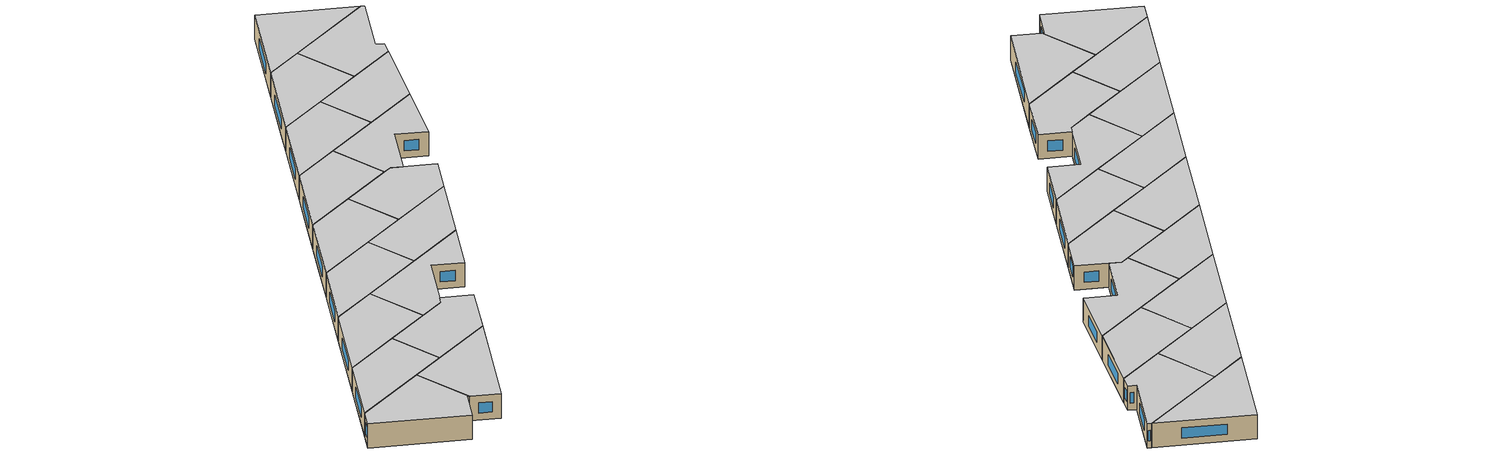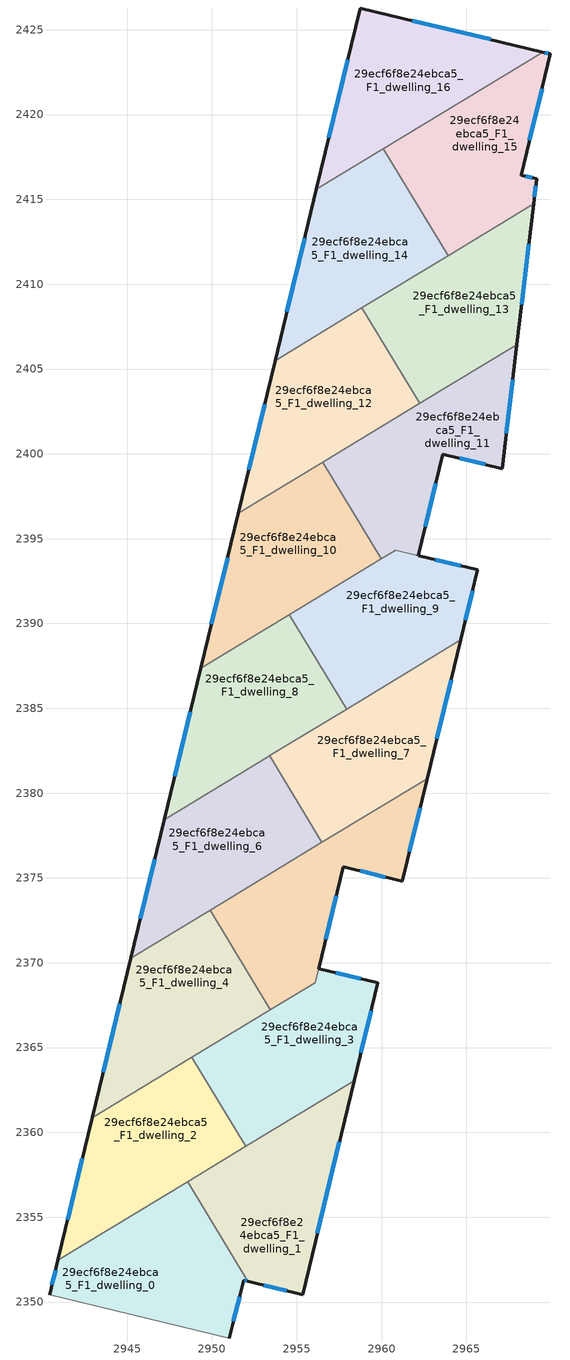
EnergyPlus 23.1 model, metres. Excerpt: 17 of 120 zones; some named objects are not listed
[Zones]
29ecf6f8e24ebca5_F1_dwelling_0
 floor to 29ecf6f8e24ebca5_F0_dwelling_0 (EU_floor_Construction): 2948.57,2357.09 2948.7,2356.86 2946.78,2348.9 2940.43,2350.44 2940.92,2352.45 z3
 floor to 29ecf6f8e24ebca5_F0_dwelling_1 (EU_floor_Construction): 2948.7,2356.86 2952.12,2351.23 2951.87,2351.29 2951.03,2347.88 2946.78,2348.9 z3
 wall outside (EU_wall_Construction): 2951.03,2347.88 2951.87,2351.29 2952.12,2351.22 / 2940.92,2352.45 2940.43,2350.44 z3:6
 wall to 29ecf6f8e24ebca5_F1_dwelling_1 (EU_wall_Construction): 2952.12,2351.22 2948.57,2357.09 z3:6
 wall adiabatic (EU_wall_Construction): 2940.43,2350.44 2951.03,2347.88 z3:6
 wall to 29ecf6f8e24ebca5_F1_dwelling_2 (EU_wall_Construction): 2948.57,2357.09 2940.92,2352.45 z3:6
 window (EU_Window_Construction): 2951.94,2351.27 2952.05,2351.24 / 2951.27,2348.85 2951.63,2350.31 / 2940.78,2351.87 2940.57,2351.01 z3.86:5.14
 ceiling to 29ecf6f8e24ebca5_F2_dwelling_0 (EU_floor_Construction): 2951.03,2347.88 2951.87,2351.29 2952.12,2351.22 2948.57,2357.09 2940.92,2352.45 2940.43,2350.44 z6
29ecf6f8e24ebca5_F1_dwelling_1
 floor to 29ecf6f8e24ebca5_F0_dwelling_1 (EU_floor_Construction): 2956.59,2355.59 2955.35,2350.44 2952.12,2351.23 2948.7,2356.86 2948.79,2357.22 2949.09,2357.4 z3
 floor to 29ecf6f8e24ebca5_F0_dwelling_3 (EU_floor_Construction): 2958.39,2363.04 2956.59,2355.59 2949.54,2357.29 2949.65,2357.74 z3
 floor to 29ecf6f8e24ebca5_F0_dwelling_2 (EU_floor_Construction): 2949.65,2357.74 2949.54,2357.29 2949.09,2357.4 z3
 floor to 29ecf6f8e24ebca5_F0_dwelling_0 (EU_floor_Construction): 2948.79,2357.22 2948.7,2356.86 2948.57,2357.09 z3
 wall outside (EU_wall_Construction): 2952.12,2351.22 2955.35,2350.44 2958.39,2363.04 z3:6
 wall to 29ecf6f8e24ebca5_F1_dwelling_3 (EU_wall_Construction): 2958.39,2363.04 2952,2359.17 z3:6
 wall to 29ecf6f8e24ebca5_F1_dwelling_2 (EU_wall_Construction): 2952,2359.17 2948.57,2357.09 z3:6
 window (EU_Window_Construction): 2953.04,2351 2954.42,2350.66 / 2956.22,2354.04 2957.52,2359.44 z3.86:5.14
 ceiling to 29ecf6f8e24ebca5_F2_dwelling_1 (EU_floor_Construction): 2955.35,2350.44 2958.39,2363.04 2948.57,2357.09 2952.12,2351.22 z6
29ecf6f8e24ebca5_F1_dwelling_10
 floor to 29ecf6f8e24ebca5_F0_dwelling_10 (EU_floor_Construction): 2957,2398.74 2958.31,2396.58 2957.24,2392.15 2954.3,2390.36 2950.3,2391.33 2951.55,2396.49 2955.76,2399.04 z3
 floor to 29ecf6f8e24ebca5_F0_dwelling_8 (EU_floor_Construction): 2954.3,2390.36 2949.35,2387.36 2950.3,2391.33 z3
 floor to 29ecf6f8e24ebca5_F0_dwelling_11 (EU_floor_Construction): 2958.31,2396.58 2959.99,2393.81 2957.24,2392.15 z3
 floor to 29ecf6f8e24ebca5_F0_dwelling_12 (EU_floor_Construction): 2956.54,2399.51 2957,2398.74 2955.76,2399.04 z3
 wall outside (EU_wall_Construction): 2951.55,2396.49 2949.34,2387.36 z3:6
 wall to 29ecf6f8e24ebca5_F1_dwelling_11 (EU_wall_Construction): 2959.99,2393.81 2956.54,2399.51 z3:6
 wall to 29ecf6f8e24ebca5_F1_dwelling_9 (EU_wall_Construction): 2954.57,2390.53 2959.99,2393.81 z3:6
 wall to 29ecf6f8e24ebca5_F1_dwelling_12 (EU_wall_Construction): 2956.54,2399.51 2951.55,2396.49 z3:6
 wall to 29ecf6f8e24ebca5_F1_dwelling_8 (EU_wall_Construction): 2949.34,2387.36 2954.57,2390.53 z3:6
 window (EU_Window_Construction): 2950.92,2393.88 2949.97,2389.97 z3.86:5.14
 ceiling to 29ecf6f8e24ebca5_F2_dwelling_10 (EU_floor_Construction): 2959.99,2393.81 2956.54,2399.51 2951.55,2396.49 2949.34,2387.36 z6
29ecf6f8e24ebca5_F1_dwelling_11
 floor to 29ecf6f8e24ebca5_F0_dwelling_13 (EU_floor_Construction): 2967.82,2405.14 2967.1,2399.13 2963.61,2399.98 2962.97,2397.3 2958.74,2398.32 2959.46,2401.28 2966.4,2405.49 z3
 floor to 29ecf6f8e24ebca5_F0_dwelling_11 (EU_floor_Construction): 2962.97,2397.3 2962.17,2394 2960.83,2394.32 2959.99,2393.81 2958.31,2396.58 2958.73,2398.32 z3
 floor to 29ecf6f8e24ebca5_F0_dwelling_15 (EU_floor_Construction): 2967.97,2406.44 2967.82,2405.14 2966.4,2405.49 z3
 floor to 29ecf6f8e24ebca5_F0_dwelling_12 (EU_floor_Construction): 2959.46,2401.28 2958.73,2398.32 2957,2398.74 2956.54,2399.51 z3
 floor to 29ecf6f8e24ebca5_F0_dwelling_10 (EU_floor_Construction): 2958.73,2398.32 2958.31,2396.58 2957,2398.74 z3
 wall outside (EU_wall_Construction): 2962.17,2394 2963.61,2399.98 2967.1,2399.13 2967.97,2406.44 z3:6
 wall to 29ecf6f8e24ebca5_F1_dwelling_9 (EU_wall_Construction): 2960.83,2394.32 2962.17,2394 / 2959.99,2393.81 2960.82,2394.32 z3:6
 wall to 29ecf6f8e24ebca5_F1_dwelling_13 (EU_wall_Construction): 2967.97,2406.44 2962.26,2402.98 z3:6
 wall to 29ecf6f8e24ebca5_F1_dwelling_12 (EU_wall_Construction): 2962.26,2402.98 2956.54,2399.51 z3:6
 window (EU_Window_Construction): 2967.35,2401.22 2967.72,2404.36 / 2964.61,2399.74 2966.1,2399.38 / 2962.58,2395.71 2963.2,2398.27 z3.86:5.14
 ceiling to 29ecf6f8e24ebca5_F2_dwelling_11 (EU_floor_Construction): 2967.1,2399.13 2967.97,2406.44 2956.54,2399.51 2959.99,2393.81 2960.83,2394.32 2962.17,2394 2963.61,2399.98 z6
29ecf6f8e24ebca5_F1_dwelling_12
 floor to 29ecf6f8e24ebca5_F0_dwelling_12 (EU_floor_Construction): 2959.76,2407.09 2960.55,2405.8 2959.46,2401.28 2955.76,2399.04 2952.36,2399.86 2953.72,2405.5 2957.32,2407.68 z3
 floor to 29ecf6f8e24ebca5_F0_dwelling_10 (EU_floor_Construction): 2955.76,2399.04 2951.55,2396.49 2952.36,2399.86 z3
 floor to 29ecf6f8e24ebca5_F0_dwelling_14 (EU_floor_Construction): 2958.85,2408.6 2959.76,2407.09 2957.32,2407.68 z3
 floor to 29ecf6f8e24ebca5_F0_dwelling_13 (EU_floor_Construction): 2960.55,2405.8 2962.26,2402.98 2959.46,2401.28 z3
 wall outside (EU_wall_Construction): 2953.72,2405.5 2951.55,2396.49 z3:6
 wall to 29ecf6f8e24ebca5_F1_dwelling_13 (EU_wall_Construction): 2962.26,2402.98 2958.85,2408.6 z3:6
 wall to 29ecf6f8e24ebca5_F1_dwelling_14 (EU_wall_Construction): 2958.85,2408.6 2953.72,2405.5 z3:6
 window (EU_Window_Construction): 2953.1,2402.92 2952.17,2399.06 z3.86:5.14
 ceiling to 29ecf6f8e24ebca5_F2_dwelling_12 (EU_floor_Construction): 2962.26,2402.98 2958.85,2408.6 2953.72,2405.5 2951.55,2396.49 z6
29ecf6f8e24ebca5_F1_dwelling_13
 floor to 29ecf6f8e24ebca5_F0_dwelling_15 (EU_floor_Construction): 2968.85,2413.81 2967.97,2406.44 2966.4,2405.49 2960.87,2406.82 2961.72,2410.35 2967.84,2414.06 z3
 floor to 29ecf6f8e24ebca5_F0_dwelling_13 (EU_floor_Construction): 2966.4,2405.49 2962.26,2402.98 2960.55,2405.8 2960.8,2406.84 z3
 floor to 29ecf6f8e24ebca5_F0_dwelling_17 (EU_floor_Construction): 2968.96,2414.74 2968.85,2413.81 2967.84,2414.06 z3
 floor to 29ecf6f8e24ebca5_F0_dwelling_14 (EU_floor_Construction): 2961.72,2410.35 2960.87,2406.82 2959.76,2407.09 2958.85,2408.6 z3
 floor to 29ecf6f8e24ebca5_F0_dwelling_12 (EU_floor_Construction): 2960.8,2406.84 2960.55,2405.8 2959.76,2407.09 z3
 wall outside (EU_wall_Construction): 2967.97,2406.44 2968.96,2414.74 z3:6
 wall to 29ecf6f8e24ebca5_F1_dwelling_15 (EU_wall_Construction): 2968.96,2414.74 2963.92,2411.68 z3:6
 wall to 29ecf6f8e24ebca5_F1_dwelling_14 (EU_wall_Construction): 2963.92,2411.68 2958.85,2408.6 z3:6
 window (EU_Window_Construction): 2968.25,2408.81 2968.68,2412.37 z3.86:5.14
 ceiling to 29ecf6f8e24ebca5_F2_dwelling_13 (EU_floor_Construction): 2967.97,2406.44 2968.96,2414.74 2958.85,2408.6 2962.26,2402.98 z6
29ecf6f8e24ebca5_F1_dwelling_14
 floor to 29ecf6f8e24ebca5_F0_dwelling_14 (EU_floor_Construction): 2961.56,2415.57 2962.58,2413.89 2961.72,2410.35 2957.32,2407.68 2954.42,2408.38 2956.16,2415.59 2957.67,2416.51 z3
 floor to 29ecf6f8e24ebca5_F0_dwelling_16 (EU_floor_Construction): 2960.1,2417.98 2961.56,2415.57 2957.67,2416.51 z3
 floor to 29ecf6f8e24ebca5_F0_dwelling_12 (EU_floor_Construction): 2957.32,2407.68 2953.72,2405.5 2954.42,2408.38 z3
 floor to 29ecf6f8e24ebca5_F0_dwelling_15 (EU_floor_Construction): 2962.58,2413.89 2963.92,2411.68 2961.72,2410.35 z3
 wall outside (EU_wall_Construction): 2956.16,2415.59 2953.72,2405.5 z3:6
 wall to 29ecf6f8e24ebca5_F1_dwelling_15 (EU_wall_Construction): 2963.92,2411.68 2960.1,2417.98 z3:6
 wall to 29ecf6f8e24ebca5_F1_dwelling_16 (EU_wall_Construction): 2960.1,2417.98 2956.16,2415.59 z3:6
 window (EU_Window_Construction): 2955.46,2412.71 2954.42,2408.38 z3.86:5.14
 ceiling to 29ecf6f8e24ebca5_F2_dwelling_14 (EU_floor_Construction): 2963.92,2411.68 2960.1,2417.98 2956.16,2415.59 2953.72,2405.5 z6
29ecf6f8e24ebca5_F1_dwelling_15
 floor to 29ecf6f8e24ebca5_F0_dwelling_17 (EU_floor_Construction): 2969.95,2423.58 2968.23,2416.43 2969.14,2416.21 2968.96,2414.74 2967.84,2414.06 2962.19,2415.42 2963.27,2419.9 2969.51,2423.68 z3
 floor to 29ecf6f8e24ebca5_F0_dwelling_15 (EU_floor_Construction): 2967.84,2414.06 2963.92,2411.68 2962.58,2413.89 2962.9,2415.25 z3
 floor to 29ecf6f8e24ebca5_F0_dwelling_14 (EU_floor_Construction): 2962.9,2415.25 2962.58,2413.89 2961.56,2415.57 z3
 floor to 29ecf6f8e24ebca5_F0_dwelling_16 (EU_floor_Construction): 2963.27,2419.9 2962.19,2415.42 2961.56,2415.57 2960.1,2417.98 z3
 wall outside (EU_wall_Construction): 2968.96,2414.74 2969.14,2416.21 2968.23,2416.43 2969.95,2423.58 2969.51,2423.68 z3:6
 wall to 29ecf6f8e24ebca5_F1_dwelling_16 (EU_wall_Construction): 2969.51,2423.68 2960.1,2417.98 z3:6
 window (EU_Window_Construction): 2968.72,2418.47 2969.46,2421.54 / 2968.88,2416.28 2968.49,2416.37 / 2969.01,2415.16 2969.09,2415.79 / 2969.82,2423.61 2969.63,2423.65 z3.86:5.14
 ceiling to 29ecf6f8e24ebca5_F2_dwelling_15 (EU_floor_Construction): 2968.96,2414.74 2969.14,2416.21 2968.23,2416.43 2969.95,2423.58 2969.51,2423.68 2960.1,2417.98 2963.92,2411.68 z6
29ecf6f8e24ebca5_F1_dwelling_16
 floor to 29ecf6f8e24ebca5_F0_dwelling_14 (EU_floor_Construction): 2957.67,2416.51 2956.16,2415.59 2956.45,2416.81 z3
 floor adiabatic (EU_floor_Construction): 2969.51,2423.68 2957.67,2416.51 2956.45,2416.81 2956.16,2415.59 2958.74,2426.28 z3
 wall outside (EU_wall_Construction): 2969.51,2423.68 2958.74,2426.28 2956.16,2415.59 z3:6
 window (EU_Window_Construction): 2958,2423.23 2956.9,2418.65 / 2966.43,2424.43 2961.82,2425.54 z3.86:5.14
 ceiling to 29ecf6f8e24ebca5_F2_dwelling_16 (EU_floor_Construction): 2969.51,2423.68 2958.74,2426.28 2956.16,2415.59 z6
29ecf6f8e24ebca5_F1_dwelling_2
 floor to 29ecf6f8e24ebca5_F0_dwelling_2 (EU_floor_Construction): 2948.82,2364.42 2950.57,2361.54 2949.65,2357.75 2949.09,2357.4 2942.5,2358.99 2942.95,2360.87 z3
 floor to 29ecf6f8e24ebca5_F0_dwelling_1 (EU_floor_Construction): 2949.09,2357.4 2948.79,2357.22 2948.85,2357.46 z3
 floor to 29ecf6f8e24ebca5_F0_dwelling_3 (EU_floor_Construction): 2950.57,2361.54 2952,2359.17 2949.65,2357.75 z3
 floor to 29ecf6f8e24ebca5_F0_dwelling_0 (EU_floor_Construction): 2948.85,2357.46 2948.79,2357.22 2940.92,2352.45 2942.5,2358.99 z3
 wall outside (EU_wall_Construction): 2942.95,2360.87 2940.92,2352.45 z3:6
 wall to 29ecf6f8e24ebca5_F1_dwelling_3 (EU_wall_Construction): 2952,2359.17 2948.82,2364.42 z3:6
 wall to 29ecf6f8e24ebca5_F1_dwelling_4 (EU_wall_Construction): 2948.82,2364.42 2942.95,2360.87 z3:6
 window (EU_Window_Construction): 2942.37,2358.46 2941.5,2354.85 z3.86:5.14
 ceiling to 29ecf6f8e24ebca5_F2_dwelling_2 (EU_floor_Construction): 2952,2359.17 2948.82,2364.42 2942.95,2360.87 2940.92,2352.45 z6
29ecf6f8e24ebca5_F1_dwelling_3
 floor to 29ecf6f8e24ebca5_F0_dwelling_3 (EU_floor_Construction): 2958.45,2363.3 2958.39,2363.04 2952,2359.17 2950.57,2361.54 2951.41,2365 z3
 floor to 29ecf6f8e24ebca5_F0_dwelling_5 (EU_floor_Construction): 2959.78,2368.81 2958.45,2363.3 2950.8,2365.15 2950.93,2365.71 2956.09,2368.84 2956.29,2369.65 z3
 floor to 29ecf6f8e24ebca5_F0_dwelling_2 (EU_floor_Construction): 2951.41,2365 2950.57,2361.54 2948.82,2364.42 2950.24,2365.29 z3
 floor to 29ecf6f8e24ebca5_F0_dwelling_4 (EU_floor_Construction): 2950.93,2365.71 2950.8,2365.15 2950.24,2365.29 z3
 wall outside (EU_wall_Construction): 2958.39,2363.04 2959.78,2368.81 2956.29,2369.65 z3:6
 wall to 29ecf6f8e24ebca5_F1_dwelling_5 (EU_wall_Construction): 2956.29,2369.65 2956.09,2368.84 / 2956.09,2368.83 2953.45,2367.23 z3:6
 wall to 29ecf6f8e24ebca5_F1_dwelling_4 (EU_wall_Construction): 2953.45,2367.23 2948.82,2364.42 z3:6
 window (EU_Window_Construction): 2958.78,2369.05 2957.29,2369.41 / 2958.79,2364.69 2959.38,2367.16 z3.86:5.14
 ceiling to 29ecf6f8e24ebca5_F2_dwelling_3 (EU_floor_Construction): 2958.39,2363.04 2959.78,2368.81 2956.29,2369.65 2956.09,2368.84 2948.82,2364.42 2952,2359.17 z6
29ecf6f8e24ebca5_F1_dwelling_4
 floor to 29ecf6f8e24ebca5_F0_dwelling_4 (EU_floor_Construction): 2949.89,2373.1 2951.91,2369.77 2950.93,2365.71 2950.24,2365.29 2944.36,2366.7 2945.22,2370.27 z3
 floor to 29ecf6f8e24ebca5_F0_dwelling_2 (EU_floor_Construction): 2950.24,2365.29 2942.95,2360.87 2944.36,2366.7 z3
 floor to 29ecf6f8e24ebca5_F0_dwelling_5 (EU_floor_Construction): 2951.91,2369.77 2953.45,2367.23 2950.93,2365.71 z3
 wall outside (EU_wall_Construction): 2945.22,2370.27 2942.95,2360.87 z3:6
 wall to 29ecf6f8e24ebca5_F1_dwelling_5 (EU_wall_Construction): 2953.45,2367.23 2949.89,2373.1 z3:6
 wall to 29ecf6f8e24ebca5_F1_dwelling_6 (EU_wall_Construction): 2949.89,2373.1 2945.22,2370.27 z3:6
 window (EU_Window_Construction): 2944.57,2367.58 2943.6,2363.55 z3.86:5.14
 ceiling to 29ecf6f8e24ebca5_F2_dwelling_4 (EU_floor_Construction): 2953.45,2367.23 2949.89,2373.1 2945.22,2370.27 2942.95,2360.87 z6
29ecf6f8e24ebca5_F1_dwelling_5
 floor to 29ecf6f8e24ebca5_F0_dwelling_5 (EU_floor_Construction): 2957,2372.59 2956.29,2369.66 2956.09,2368.83 2953.45,2367.23 2951.91,2369.77 2952.84,2373.59 z3
 floor to 29ecf6f8e24ebca5_F0_dwelling_7 (EU_floor_Construction): 2962.53,2380.21 2961.23,2374.81 2957.74,2375.65 2957,2372.59 2952.81,2373.6 2953.17,2375.09 2961.88,2380.37 z3
 floor to 29ecf6f8e24ebca5_F0_dwelling_6 (EU_floor_Construction): 2953.17,2375.09 2952.81,2373.6 2951.31,2373.96 z3
 floor to 29ecf6f8e24ebca5_F0_dwelling_9 (EU_floor_Construction): 2962.69,2380.86 2962.53,2380.21 2961.88,2380.37 z3
 floor to 29ecf6f8e24ebca5_F0_dwelling_4 (EU_floor_Construction): 2952.84,2373.59 2951.91,2369.77 2949.89,2373.1 2951.31,2373.96 z3
 wall outside (EU_wall_Construction): 2956.29,2369.66 2957.74,2375.65 2961.23,2374.81 2962.69,2380.86 z3:6
 wall to 29ecf6f8e24ebca5_F1_dwelling_7 (EU_wall_Construction): 2962.69,2380.86 2956.48,2377.1 z3:6
 wall to 29ecf6f8e24ebca5_F1_dwelling_6 (EU_wall_Construction): 2956.48,2377.1 2949.89,2373.1 z3:6
 window (EU_Window_Construction): 2961.65,2376.54 2962.27,2379.13 / 2958.74,2375.41 2960.23,2375.05 / 2956.71,2371.37 2957.33,2373.94 z3.86:5.14
 ceiling to 29ecf6f8e24ebca5_F2_dwelling_5 (EU_floor_Construction): 2956.09,2368.83 2956.29,2369.66 2957.74,2375.65 2961.23,2374.81 2962.69,2380.86 2949.89,2373.1 2953.45,2367.23 z6
29ecf6f8e24ebca5_F1_dwelling_6
 floor to 29ecf6f8e24ebca5_F0_dwelling_6 (EU_floor_Construction): 2953.39,2382.2 2954.46,2380.43 2953.17,2375.09 2951.31,2373.96 2946.4,2375.14 2947.19,2378.44 z3
 floor to 29ecf6f8e24ebca5_F0_dwelling_4 (EU_floor_Construction): 2951.31,2373.96 2945.22,2370.27 2946.4,2375.14 z3
 floor to 29ecf6f8e24ebca5_F0_dwelling_7 (EU_floor_Construction): 2954.46,2380.43 2956.48,2377.1 2953.17,2375.09 z3
 wall outside (EU_wall_Construction): 2947.19,2378.43 2945.22,2370.27 z3:6
 wall to 29ecf6f8e24ebca5_F1_dwelling_7 (EU_wall_Construction): 2956.48,2377.1 2953.39,2382.2 z3:6
 wall to 29ecf6f8e24ebca5_F1_dwelling_8 (EU_wall_Construction): 2953.39,2382.2 2947.19,2378.43 z3:6
 window (EU_Window_Construction): 2946.63,2376.1 2945.78,2372.6 z3.86:5.14
 ceiling to 29ecf6f8e24ebca5_F2_dwelling_6 (EU_floor_Construction): 2956.48,2377.1 2953.39,2382.2 2947.19,2378.43 2945.22,2370.27 z6
29ecf6f8e24ebca5_F1_dwelling_7
 floor to 29ecf6f8e24ebca5_F0_dwelling_9 (EU_floor_Construction): 2964.39,2387.93 2962.69,2380.86 2961.88,2380.37 2955.49,2381.92 2955.93,2383.73 2963.29,2388.2 z3
 floor to 29ecf6f8e24ebca5_F0_dwelling_11 (EU_floor_Construction): 2964.66,2389.03 2964.39,2387.93 2963.29,2388.2 z3
 floor to 29ecf6f8e24ebca5_F0_dwelling_8 (EU_floor_Construction): 2955.93,2383.73 2955.49,2381.92 2953.66,2382.36 z3
 floor adiabatic (EU_floor_Construction): 2961.88,2380.37 2956.48,2377.1 2953.39,2382.2 2953.66,2382.36 z3
 wall outside (EU_wall_Construction): 2962.69,2380.86 2964.66,2389.03 z3:6
 wall to 29ecf6f8e24ebca5_F1_dwelling_9 (EU_wall_Construction): 2964.66,2389.03 2957.95,2384.96 z3:6
 wall to 29ecf6f8e24ebca5_F1_dwelling_8 (EU_wall_Construction): 2957.95,2384.96 2953.39,2382.2 z3:6
 window (EU_Window_Construction): 2963.25,2383.19 2964.1,2386.69 z3.86:5.14
 ceiling to 29ecf6f8e24ebca5_F2_dwelling_7 (EU_floor_Construction): 2962.69,2380.86 2964.66,2389.03 2953.39,2382.2 2956.48,2377.1 z6
29ecf6f8e24ebca5_F1_dwelling_8
 floor to 29ecf6f8e24ebca5_F0_dwelling_8 (EU_floor_Construction): 2954.73,2390.26 2956.71,2387 2955.93,2383.73 2953.66,2382.36 2948.44,2383.62 2949.35,2387.36 2954.3,2390.36 z3
 floor to 29ecf6f8e24ebca5_F0_dwelling_6 (EU_floor_Construction): 2953.66,2382.36 2947.19,2378.44 2948.44,2383.62 z3
 floor adiabatic (EU_floor_Construction): 2954.57,2390.53 2954.73,2390.26 2954.3,2390.36 z3
 floor to 29ecf6f8e24ebca5_F0_dwelling_9 (EU_floor_Construction): 2956.71,2387 2957.95,2384.96 2955.93,2383.73 z3
 wall outside (EU_wall_Construction): 2949.34,2387.36 2947.19,2378.43 z3:6
 wall to 29ecf6f8e24ebca5_F1_dwelling_9 (EU_wall_Construction): 2957.95,2384.96 2954.57,2390.53 z3:6
 window (EU_Window_Construction): 2948.73,2384.81 2947.81,2380.98 z3.86:5.14
 ceiling to 29ecf6f8e24ebca5_F2_dwelling_8 (EU_floor_Construction): 2957.95,2384.96 2954.57,2390.53 2949.34,2387.36 2947.19,2378.43 z6
29ecf6f8e24ebca5_F1_dwelling_9
 floor to 29ecf6f8e24ebca5_F0_dwelling_11 (EU_floor_Construction): 2965.66,2393.16 2965.65,2393.11 2964.66,2389.03 2963.29,2388.2 2956.67,2389.79 2957.24,2392.15 2960.82,2394.32 z3
 floor to 29ecf6f8e24ebca5_F0_dwelling_8 (EU_floor_Construction): 2957.35,2389.63 2956.71,2387 2954.73,2390.26 z3
 floor to 29ecf6f8e24ebca5_F0_dwelling_9 (EU_floor_Construction): 2963.29,2388.2 2957.95,2384.96 2956.71,2387 2957.35,2389.63 z3
 floor adiabatic (EU_floor_Construction): 2957.24,2392.15 2956.67,2389.79 2954.73,2390.26 2954.57,2390.53 z3
 wall outside (EU_wall_Construction): 2964.66,2389.03 2965.65,2393.11 2965.66,2393.16 2962.18,2394 z3:6
 window (EU_Window_Construction): 2964.66,2393.4 2963.17,2393.75 / 2964.94,2390.19 2965.36,2391.94 z3.86:5.14
 ceiling to 29ecf6f8e24ebca5_F2_dwelling_9 (EU_floor_Construction): 2964.66,2389.03 2965.65,2393.11 2965.66,2393.16 2960.82,2394.32 2954.57,2390.53 2957.95,2384.96 z6
[Building]
EU S2 Campaign: North Axis=0; Terrain=City; Solar Distribution=FullExterior
[Site:Location]
Helsinki-Vantaa.AP: Latitude=60.317; Longitude=24.963; Time Zone=2; Elevation=54.6
[SizingPeriod:WeatherFileDays]
AnnualSizingPeriod: Begin Month=1; Begin Day of Month=1; End Month=12; End Day of Month=31; Day of Week for Start Day=Monday; Use Weather File Daylight Saving Period=No; Use Weather File Rain and Snow Indicators=No
[MATERIAL]
EU_InternalMass_Material: Roughness=MediumRough; Thickness=0.1; Conductivity=1; Density=1800; Specific Heat=900; Thermal Absorptance=0.9; Solar Absorptance=0.7; Visible Absorptance=0.7
[MATERIAL:NOMASS] Roughness=MediumRough; Thermal Absorptance=0.9; Solar Absorptance=0.7; Visible Absorptance=0.7
Name | Thermal Resistance
EU_wall_NoMass | 5.91765
EU_floor_NoMass | 6.2875
[WINDOWMATERIAL:SIMPLEGLAZINGSYSTEM]
EU_Window_SimpleGlazing: UFactor=0.994035; Solar Heat Gain Coefficient=0.7; Visible Transmittance=0.7
[CONSTRUCTION]
EU_wall_Construction: EU_wall_NoMass
EU_floor_Construction: EU_floor_NoMass
EU_Window_Construction: EU_Window_SimpleGlazing
EU_InternalMass_Construction: EU_InternalMass_Material
[ZONE] Type=1; Multiplier=1; Ceiling Height=autocalculate; Floor Area=autocalculate; Part of Total Floor Area=Yes
Name | Volume
29ecf6f8e24ebca5_F1_dwelling_0; 29ecf6f8e24ebca5_F1_dwelling_2 | 182.687
29ecf6f8e24ebca5_F1_dwelling_1 | 182.684
29ecf6f8e24ebca5_F1_dwelling_10; 29ecf6f8e24ebca5_F1_dwelling_15 | 182.676
29ecf6f8e24ebca5_F1_dwelling_11 | 185.533
29ecf6f8e24ebca5_F1_dwelling_12; 29ecf6f8e24ebca5_F1_dwelling_14 | 182.673
29ecf6f8e24ebca5_F1_dwelling_13 | 182.67
29ecf6f8e24ebca5_F1_dwelling_16 | 182.695
29ecf6f8e24ebca5_F1_dwelling_3 | 183.741
29ecf6f8e24ebca5_F1_dwelling_4 | 182.698
29ecf6f8e24ebca5_F1_dwelling_5 | 181.612
29ecf6f8e24ebca5_F1_dwelling_6 | 182.683
29ecf6f8e24ebca5_F1_dwelling_7 | 182.703
29ecf6f8e24ebca5_F1_dwelling_8 | 182.655
29ecf6f8e24ebca5_F1_dwelling_9 | 179.774
[INTERNALMASS] Construction=EU_InternalMass_Construction
Name | Zone or ZoneList | Surface Area
29ecf6f8e24ebca5_F1_dwelling_0_EU_InternalMass | 29ecf6f8e24ebca5_F1_dwelling_0 | 60.8951
29ecf6f8e24ebca5_F1_dwelling_1_EU_InternalMass | 29ecf6f8e24ebca5_F1_dwelling_1 | 60.896
29ecf6f8e24ebca5_F1_dwelling_2_EU_InternalMass | 29ecf6f8e24ebca5_F1_dwelling_2 | 60.8991
29ecf6f8e24ebca5_F1_dwelling_3_EU_InternalMass | 29ecf6f8e24ebca5_F1_dwelling_3 | 61.2468
29ecf6f8e24ebca5_F1_dwelling_4_EU_InternalMass | 29ecf6f8e24ebca5_F1_dwelling_4 | 60.8986
29ecf6f8e24ebca5_F1_dwelling_5_EU_InternalMass | 29ecf6f8e24ebca5_F1_dwelling_5 | 60.5409
29ecf6f8e24ebca5_F1_dwelling_6_EU_InternalMass | 29ecf6f8e24ebca5_F1_dwelling_6 | 60.8939
29ecf6f8e24ebca5_F1_dwelling_7_EU_InternalMass | 29ecf6f8e24ebca5_F1_dwelling_7 | 60.9035
29ecf6f8e24ebca5_F1_dwelling_8_EU_InternalMass | 29ecf6f8e24ebca5_F1_dwelling_8 | 60.8873
29ecf6f8e24ebca5_F1_dwelling_9_EU_InternalMass | 29ecf6f8e24ebca5_F1_dwelling_9 | 59.9343
29ecf6f8e24ebca5_F1_dwelling_10_EU_InternalMass | 29ecf6f8e24ebca5_F1_dwelling_10 | 60.8934
29ecf6f8e24ebca5_F1_dwelling_11_EU_InternalMass | 29ecf6f8e24ebca5_F1_dwelling_11 | 61.8456
29ecf6f8e24ebca5_F1_dwelling_12_EU_InternalMass | 29ecf6f8e24ebca5_F1_dwelling_12 | 60.8902
29ecf6f8e24ebca5_F1_dwelling_13_EU_InternalMass | 29ecf6f8e24ebca5_F1_dwelling_13 | 60.8885
29ecf6f8e24ebca5_F1_dwelling_14_EU_InternalMass | 29ecf6f8e24ebca5_F1_dwelling_14 | 60.8926
29ecf6f8e24ebca5_F1_dwelling_15_EU_InternalMass | 29ecf6f8e24ebca5_F1_dwelling_15 | 60.8907
29ecf6f8e24ebca5_F1_dwelling_16_EU_InternalMass | 29ecf6f8e24ebca5_F1_dwelling_16 | 60.8983
[OTHEREQUIPMENT] Fuel Type=Electricity; Design Level Calculation Method=Watts/Area; Power per Zone Floor Area=1; Fraction Latent=0; Fraction Radiant=0; Fraction Lost=0; Carbon Dioxide Generation Rate=0; EndUse Subcategory=EU_Step8_InternalGains
Name | Zone or ZoneList or Space or SpaceList | Schedule
EU_Step8_InternalGain_29ecf6f8e24ebca5_F1_dwelling_0_f000 | 29ecf6f8e24ebca5_F1_dwelling_0 | EU_Step8_GainSchedule_29ecf6f8e24ebca5_F1_dwelling_0_f000
EU_Step8_InternalGain_29ecf6f8e24ebca5_F1_dwelling_1_f000 | 29ecf6f8e24ebca5_F1_dwelling_1 | EU_Step8_GainSchedule_29ecf6f8e24ebca5_F1_dwelling_1_f000
EU_Step8_InternalGain_29ecf6f8e24ebca5_F1_dwelling_2_f000 | 29ecf6f8e24ebca5_F1_dwelling_2 | EU_Step8_GainSchedule_29ecf6f8e24ebca5_F1_dwelling_2_f000
EU_Step8_InternalGain_29ecf6f8e24ebca5_F1_dwelling_3_f000 | 29ecf6f8e24ebca5_F1_dwelling_3 | EU_Step8_GainSchedule_29ecf6f8e24ebca5_F1_dwelling_3_f000
EU_Step8_InternalGain_29ecf6f8e24ebca5_F1_dwelling_4_f000 | 29ecf6f8e24ebca5_F1_dwelling_4 | EU_Step8_GainSchedule_29ecf6f8e24ebca5_F1_dwelling_4_f000
EU_Step8_InternalGain_29ecf6f8e24ebca5_F1_dwelling_5_f000 | 29ecf6f8e24ebca5_F1_dwelling_5 | EU_Step8_GainSchedule_29ecf6f8e24ebca5_F1_dwelling_5_f000
EU_Step8_InternalGain_29ecf6f8e24ebca5_F1_dwelling_6_f000 | 29ecf6f8e24ebca5_F1_dwelling_6 | EU_Step8_GainSchedule_29ecf6f8e24ebca5_F1_dwelling_6_f000
EU_Step8_InternalGain_29ecf6f8e24ebca5_F1_dwelling_7_f000 | 29ecf6f8e24ebca5_F1_dwelling_7 | EU_Step8_GainSchedule_29ecf6f8e24ebca5_F1_dwelling_7_f000
EU_Step8_InternalGain_29ecf6f8e24ebca5_F1_dwelling_8_f000 | 29ecf6f8e24ebca5_F1_dwelling_8 | EU_Step8_GainSchedule_29ecf6f8e24ebca5_F1_dwelling_8_f000
EU_Step8_InternalGain_29ecf6f8e24ebca5_F1_dwelling_9_f000 | 29ecf6f8e24ebca5_F1_dwelling_9 | EU_Step8_GainSchedule_29ecf6f8e24ebca5_F1_dwelling_9_f000
EU_Step8_InternalGain_29ecf6f8e24ebca5_F1_dwelling_10_f000 | 29ecf6f8e24ebca5_F1_dwelling_10 | EU_Step8_GainSchedule_29ecf6f8e24ebca5_F1_dwelling_10_f000
EU_Step8_InternalGain_29ecf6f8e24ebca5_F1_dwelling_11_f000 | 29ecf6f8e24ebca5_F1_dwelling_11 | EU_Step8_GainSchedule_29ecf6f8e24ebca5_F1_dwelling_11_f000
EU_Step8_InternalGain_29ecf6f8e24ebca5_F1_dwelling_12_f000 | 29ecf6f8e24ebca5_F1_dwelling_12 | EU_Step8_GainSchedule_29ecf6f8e24ebca5_F1_dwelling_12_f000
EU_Step8_InternalGain_29ecf6f8e24ebca5_F1_dwelling_13_f000 | 29ecf6f8e24ebca5_F1_dwelling_13 | EU_Step8_GainSchedule_29ecf6f8e24ebca5_F1_dwelling_13_f000
EU_Step8_InternalGain_29ecf6f8e24ebca5_F1_dwelling_14_f000 | 29ecf6f8e24ebca5_F1_dwelling_14 | EU_Step8_GainSchedule_29ecf6f8e24ebca5_F1_dwelling_14_f000
EU_Step8_InternalGain_29ecf6f8e24ebca5_F1_dwelling_15_f000 | 29ecf6f8e24ebca5_F1_dwelling_15 | EU_Step8_GainSchedule_29ecf6f8e24ebca5_F1_dwelling_15_f000
EU_Step8_InternalGain_29ecf6f8e24ebca5_F1_dwelling_16_f000 | 29ecf6f8e24ebca5_F1_dwelling_16 | EU_Step8_GainSchedule_29ecf6f8e24ebca5_F1_dwelling_16_f000
[ZONEVENTILATION:DESIGNFLOWRATE] Schedule=EU_AlwaysOn; Design Flow Rate Calculation Method=AirChanges/Hour; Air Changes per Hour=0.596421; Ventilation Type=Natural; Fan Pressure Rise=0; Fan Total Efficiency=1; Constant Term Coefficient=1; Temperature Term Coefficient=0; Velocity Term Coefficient=0; Velocity Squared Term Coefficient=0; Minimum Indoor Temperature=-100; Maximum Indoor Temperature=100; Delta Temperature=-100; Minimum Outdoor Temperature=-100; Maximum Outdoor Temperature=100; Maximum Wind Speed=40
Name | Zone or ZoneList or Space or SpaceList
EU_ConstantAir_29ecf6f8e24ebca5_F1_dwelling_0 | 29ecf6f8e24ebca5_F1_dwelling_0
EU_ConstantAir_29ecf6f8e24ebca5_F1_dwelling_1 | 29ecf6f8e24ebca5_F1_dwelling_1
EU_ConstantAir_29ecf6f8e24ebca5_F1_dwelling_2 | 29ecf6f8e24ebca5_F1_dwelling_2
EU_ConstantAir_29ecf6f8e24ebca5_F1_dwelling_3 | 29ecf6f8e24ebca5_F1_dwelling_3
EU_ConstantAir_29ecf6f8e24ebca5_F1_dwelling_4 | 29ecf6f8e24ebca5_F1_dwelling_4
EU_ConstantAir_29ecf6f8e24ebca5_F1_dwelling_5 | 29ecf6f8e24ebca5_F1_dwelling_5
EU_ConstantAir_29ecf6f8e24ebca5_F1_dwelling_6 | 29ecf6f8e24ebca5_F1_dwelling_6
EU_ConstantAir_29ecf6f8e24ebca5_F1_dwelling_7 | 29ecf6f8e24ebca5_F1_dwelling_7
EU_ConstantAir_29ecf6f8e24ebca5_F1_dwelling_8 | 29ecf6f8e24ebca5_F1_dwelling_8
EU_ConstantAir_29ecf6f8e24ebca5_F1_dwelling_9 | 29ecf6f8e24ebca5_F1_dwelling_9
EU_ConstantAir_29ecf6f8e24ebca5_F1_dwelling_10 | 29ecf6f8e24ebca5_F1_dwelling_10
EU_ConstantAir_29ecf6f8e24ebca5_F1_dwelling_11 | 29ecf6f8e24ebca5_F1_dwelling_11
EU_ConstantAir_29ecf6f8e24ebca5_F1_dwelling_12 | 29ecf6f8e24ebca5_F1_dwelling_12
EU_ConstantAir_29ecf6f8e24ebca5_F1_dwelling_13 | 29ecf6f8e24ebca5_F1_dwelling_13
EU_ConstantAir_29ecf6f8e24ebca5_F1_dwelling_14 | 29ecf6f8e24ebca5_F1_dwelling_14
EU_ConstantAir_29ecf6f8e24ebca5_F1_dwelling_15 | 29ecf6f8e24ebca5_F1_dwelling_15
EU_ConstantAir_29ecf6f8e24ebca5_F1_dwelling_16 | 29ecf6f8e24ebca5_F1_dwelling_16
[HVACTEMPLATE:ZONE:IDEALLOADSAIRSYSTEM] System Availability Schedule=EU_AlwaysOn; Maximum Heating Supply Air Temperature=50; Minimum Cooling Supply Air Temperature=13; Maximum Heating Supply Air Humidity Ratio=0.0156; Minimum Cooling Supply Air Humidity Ratio=0.0077; Heating Limit=NoLimit; Cooling Limit=NoLimit; Heating Availability Schedule=EU_AlwaysOn; Cooling Availability Schedule=EU_CoolingOff; Dehumidification Control Type=ConstantSensibleHeatRatio; Cooling Sensible Heat Ratio=0.7; Dehumidification Setpoint=60; Humidification Control Type=None; Humidification Setpoint=30; Outdoor Air Method=None; Outdoor Air Flow Rate per Person=0.00944; Outdoor Air Flow Rate per Zone Floor Area=0; Outdoor Air Flow Rate per Zone=0; Demand Controlled Ventilation Type=None; Outdoor Air Economizer Type=NoEconomizer; Heat Recovery Type=None; Sensible Heat Recovery Effectiveness=0.7; Latent Heat Recovery Effectiveness=0.65
Name | Template Thermostat
29ecf6f8e24ebca5_F1_dwelling_0 | EU_HeatOnly_29ecf6f8e24ebca5_F1_dwelling_0
29ecf6f8e24ebca5_F1_dwelling_1 | EU_HeatOnly_29ecf6f8e24ebca5_F1_dwelling_1
29ecf6f8e24ebca5_F1_dwelling_2 | EU_HeatOnly_29ecf6f8e24ebca5_F1_dwelling_2
29ecf6f8e24ebca5_F1_dwelling_3 | EU_HeatOnly_29ecf6f8e24ebca5_F1_dwelling_3
29ecf6f8e24ebca5_F1_dwelling_4 | EU_HeatOnly_29ecf6f8e24ebca5_F1_dwelling_4
29ecf6f8e24ebca5_F1_dwelling_5 | EU_HeatOnly_29ecf6f8e24ebca5_F1_dwelling_5
29ecf6f8e24ebca5_F1_dwelling_6 | EU_HeatOnly_29ecf6f8e24ebca5_F1_dwelling_6
29ecf6f8e24ebca5_F1_dwelling_7 | EU_HeatOnly_29ecf6f8e24ebca5_F1_dwelling_7
29ecf6f8e24ebca5_F1_dwelling_8 | EU_HeatOnly_29ecf6f8e24ebca5_F1_dwelling_8
29ecf6f8e24ebca5_F1_dwelling_9 | EU_HeatOnly_29ecf6f8e24ebca5_F1_dwelling_9
29ecf6f8e24ebca5_F1_dwelling_10 | EU_HeatOnly_29ecf6f8e24ebca5_F1_dwelling_10
29ecf6f8e24ebca5_F1_dwelling_11 | EU_HeatOnly_29ecf6f8e24ebca5_F1_dwelling_11
29ecf6f8e24ebca5_F1_dwelling_12 | EU_HeatOnly_29ecf6f8e24ebca5_F1_dwelling_12
29ecf6f8e24ebca5_F1_dwelling_13 | EU_HeatOnly_29ecf6f8e24ebca5_F1_dwelling_13
29ecf6f8e24ebca5_F1_dwelling_14 | EU_HeatOnly_29ecf6f8e24ebca5_F1_dwelling_14
29ecf6f8e24ebca5_F1_dwelling_15 | EU_HeatOnly_29ecf6f8e24ebca5_F1_dwelling_15
29ecf6f8e24ebca5_F1_dwelling_16 | EU_HeatOnly_29ecf6f8e24ebca5_F1_dwelling_16
[SIZING:ZONE] Zone Cooling Design Supply Air Temperature Input Method=SupplyAirTemperature; Zone Cooling Design Supply Air Temperature=13; Zone Heating Design Supply Air Temperature Input Method=SupplyAirTemperature; Zone Heating Design Supply Air Temperature=50; Zone Cooling Design Supply Air Humidity Ratio=0.008; Zone Heating Design Supply Air Humidity Ratio=0.008; Cooling Design Air Flow Method=DesignDay; Cooling Design Air Flow Rate=0; Cooling Minimum Air Flow per Zone Floor Area=0.000762; Cooling Minimum Air Flow=0; Cooling Minimum Air Flow Fraction=0.2; Heating Design Air Flow Method=DesignDay; Heating Design Air Flow Rate=0; Heating Maximum Air Flow per Zone Floor Area=0.002032; Heating Maximum Air Flow=0.141576; Heating Maximum Air Flow Fraction=0.3; Account for Dedicated Outdoor Air System=No; Dedicated Outdoor Air System Control Strategy=NeutralSupplyAir; Dedicated Outdoor Air Low Setpoint Temperature for Design=autosize; Dedicated Outdoor Air High Setpoint Temperature for Design=autosize; Zone Load Sizing Method=Sensible Load Only No Latent Load; Zone Latent Cooling Design Supply Air Humidity Ratio Input Method=HumidityRatioDifference; Zone Cooling Design Supply Air Humidity Ratio Difference=0.005; Zone Latent Heating Design Supply Air Humidity Ratio Input Method=HumidityRatioDifference; Zone Humidification Design Supply Air Humidity Ratio Difference=0.005
29ecf6f8e24ebca5_F1_dwelling_0; 29ecf6f8e24ebca5_F1_dwelling_1; 29ecf6f8e24ebca5_F1_dwelling_2; 29ecf6f8e24ebca5_F1_dwelling_3; 29ecf6f8e24ebca5_F1_dwelling_4; 29ecf6f8e24ebca5_F1_dwelling_5; 29ecf6f8e24ebca5_F1_dwelling_6; 29ecf6f8e24ebca5_F1_dwelling_7; 29ecf6f8e24ebca5_F1_dwelling_8; 29ecf6f8e24ebca5_F1_dwelling_9; 29ecf6f8e24ebca5_F1_dwelling_10; 29ecf6f8e24ebca5_F1_dwelling_11; 29ecf6f8e24ebca5_F1_dwelling_12; 29ecf6f8e24ebca5_F1_dwelling_13; 29ecf6f8e24ebca5_F1_dwelling_14; 29ecf6f8e24ebca5_F1_dwelling_15; 29ecf6f8e24ebca5_F1_dwelling_16
[SCHEDULE:CONSTANT]
Name | Hourly Value
EU_AlwaysOn | 1
EU_CoolingOff | 0
[SCHEDULE:FILE] Column Number=1; Rows to Skip at Top=0; Number of Hours of Data=8760; Column Separator=Comma; Interpolate to Timestep=No; Minutes per Item=60; Adjust Schedule for Daylight Savings=Yes
Name | File
EU_Step8_GainSchedule_29ecf6f8e24ebca5_F1_dwelling_0_f000 | ../../schedules/29ecf6f8e24ebca5/29ecf6f8e24ebca5_F1_dwelling_0_f000_gain.csv
EU_Step8_GainSchedule_29ecf6f8e24ebca5_F1_dwelling_1_f000 | ../../schedules/29ecf6f8e24ebca5/29ecf6f8e24ebca5_F1_dwelling_1_f000_gain.csv
EU_Step8_GainSchedule_29ecf6f8e24ebca5_F1_dwelling_2_f000 | ../../schedules/29ecf6f8e24ebca5/29ecf6f8e24ebca5_F1_dwelling_2_f000_gain.csv
EU_Step8_GainSchedule_29ecf6f8e24ebca5_F1_dwelling_3_f000 | ../../schedules/29ecf6f8e24ebca5/29ecf6f8e24ebca5_F1_dwelling_3_f000_gain.csv
EU_Step8_GainSchedule_29ecf6f8e24ebca5_F1_dwelling_4_f000 | ../../schedules/29ecf6f8e24ebca5/29ecf6f8e24ebca5_F1_dwelling_4_f000_gain.csv
EU_Step8_GainSchedule_29ecf6f8e24ebca5_F1_dwelling_5_f000 | ../../schedules/29ecf6f8e24ebca5/29ecf6f8e24ebca5_F1_dwelling_5_f000_gain.csv
EU_Step8_GainSchedule_29ecf6f8e24ebca5_F1_dwelling_6_f000 | ../../schedules/29ecf6f8e24ebca5/29ecf6f8e24ebca5_F1_dwelling_6_f000_gain.csv
EU_Step8_GainSchedule_29ecf6f8e24ebca5_F1_dwelling_7_f000 | ../../schedules/29ecf6f8e24ebca5/29ecf6f8e24ebca5_F1_dwelling_7_f000_gain.csv
EU_Step8_GainSchedule_29ecf6f8e24ebca5_F1_dwelling_8_f000 | ../../schedules/29ecf6f8e24ebca5/29ecf6f8e24ebca5_F1_dwelling_8_f000_gain.csv
EU_Step8_GainSchedule_29ecf6f8e24ebca5_F1_dwelling_9_f000 | ../../schedules/29ecf6f8e24ebca5/29ecf6f8e24ebca5_F1_dwelling_9_f000_gain.csv
EU_Step8_GainSchedule_29ecf6f8e24ebca5_F1_dwelling_10_f000 | ../../schedules/29ecf6f8e24ebca5/29ecf6f8e24ebca5_F1_dwelling_10_f000_gain.csv
EU_Step8_GainSchedule_29ecf6f8e24ebca5_F1_dwelling_11_f000 | ../../schedules/29ecf6f8e24ebca5/29ecf6f8e24ebca5_F1_dwelling_11_f000_gain.csv
EU_Step8_GainSchedule_29ecf6f8e24ebca5_F1_dwelling_12_f000 | ../../schedules/29ecf6f8e24ebca5/29ecf6f8e24ebca5_F1_dwelling_12_f000_gain.csv
EU_Step8_GainSchedule_29ecf6f8e24ebca5_F1_dwelling_13_f000 | ../../schedules/29ecf6f8e24ebca5/29ecf6f8e24ebca5_F1_dwelling_13_f000_gain.csv
EU_Step8_GainSchedule_29ecf6f8e24ebca5_F1_dwelling_14_f000 | ../../schedules/29ecf6f8e24ebca5/29ecf6f8e24ebca5_F1_dwelling_14_f000_gain.csv
EU_Step8_GainSchedule_29ecf6f8e24ebca5_F1_dwelling_15_f000 | ../../schedules/29ecf6f8e24ebca5/29ecf6f8e24ebca5_F1_dwelling_15_f000_gain.csv
EU_Step8_GainSchedule_29ecf6f8e24ebca5_F1_dwelling_16_f000 | ../../schedules/29ecf6f8e24ebca5/29ecf6f8e24ebca5_F1_dwelling_16_f000_gain.csv
